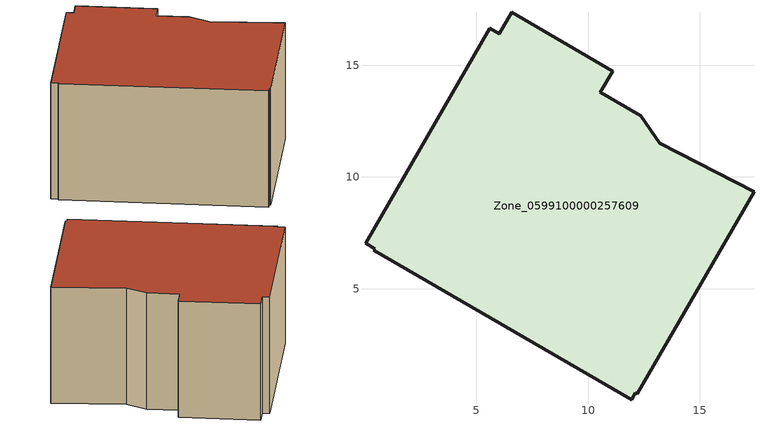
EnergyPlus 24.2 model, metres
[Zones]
Zone_0599100000257609
 floor ground (C_G): 17.43,9.35 12.19,0.3 12.12,0.34 11.95,0.04 0.42,6.72 0.46,6.79 0.04,7.03 5.6,16.67 6.02,16.41 6.58,17.36 11.1,14.74 10.55,13.79 12.36,12.74 13.2,11.52 z3.41
 wall outside (C_F): 5.6,16.67 0.04,7.03 0.46,6.79 0.42,6.72 11.95,0.04 12.12,0.34 12.19,0.3 17.43,9.35 13.2,11.52 12.36,12.74 10.55,13.79 11.1,14.74 6.58,17.36 6.02,16.41 5.6,16.67 z3.41:11.4
 roof outside (C_R): 12.36,12.74 10.55,13.79 11.1,14.74 6.58,17.36 6.02,16.41 5.6,16.67 0.04,7.03 0.46,6.79 0.42,6.72 11.95,0.04 12.12,0.34 12.19,0.3 17.43,9.35 13.2,11.52 z11.4
[BUILDING]
Pand.0599100000257609: North Axis=0; Terrain=City; Loads Convergence Tolerance Value=0.04; Temperature Convergence Tolerance Value=0.4; Solar Distribution=FullExterior; Maximum Number of Warmup Days=25; Minimum Number of Warmup Days=1
[Site:Location]
Rotterdam.The.Hague.AP_ZH_NLD Design_Conditions: Latitude=51.96; Longitude=4.45; Time Zone=1; Elevation=-4.5
[SITE:GROUNDTEMPERATURE:BUILDINGSURFACE]
18, 18, 18, 18, 18, 18, 18, 18, 18, 18, 18, 18
[MATERIAL] Thermal Absorptance=0.9; Solar Absorptance=0.7; Visible Absorptance=0.7
Name | Roughness | Thickness | Conductivity | Density | Specific Heat
G.D.1992-2005 | MediumSmooth | 0.15 | 0.06 | 540 | 1210
F.D.1992-2005 | Rough | 0.3 | 0.12 | 1920 | 840
R.D.1992-2005 | MediumRough | 0.2 | 0.08 | 1500 | 1000
[CONSTRUCTION]
C_G: G.D.1992-2005
C_F: F.D.1992-2005
C_R: R.D.1992-2005
[ZONE]
Zone_0599100000257609: Type=1; Multiplier=1; Ceiling Height=Autocalculate; Volume=Autocalculate; Floor Area=autocalculate; Part of Total Floor Area=Yes
[ZONEINFILTRATION:DESIGNFLOWRATE]
Infil_Zone_0599100000257609: Zone or ZoneList or Space or SpaceList=Zone_0599100000257609; Schedule=AlwaysOn; Design Flow Rate Calculation Method=Flow/Area; Flow Rate per Floor Area=0.0021; Constant Term Coefficient=1; Temperature Term Coefficient=0; Velocity Term Coefficient=0; Velocity Squared Term Coefficient=0
[HVACTEMPLATE:ZONE:IDEALLOADSAIRSYSTEM]
Zone_0599100000257609: Maximum Heating Supply Air Temperature=50; Minimum Cooling Supply Air Temperature=13; Maximum Heating Supply Air Humidity Ratio=0.0156; Minimum Cooling Supply Air Humidity Ratio=0.0077; Heating Limit=NoLimit; Cooling Limit=NoLimit; Dehumidification Control Type=ConstantSensibleHeatRatio; Cooling Sensible Heat Ratio=0.7; Dehumidification Setpoint=60; Humidification Control Type=None; Humidification Setpoint=30; Outdoor Air Method=None; Outdoor Air Flow Rate per Person=0.00944; Outdoor Air Flow Rate per Zone Floor Area=0; Outdoor Air Flow Rate per Zone=0; Demand Controlled Ventilation Type=None; Outdoor Air Economizer Type=NoEconomizer; Heat Recovery Type=None; Sensible Heat Recovery Effectiveness=0.7; Latent Heat Recovery Effectiveness=0.65
[ZONECONTROL:THERMOSTAT]
ThermostatControl_Zone_0599100000257609: Zone or ZoneList=Zone_0599100000257609; Control Type Schedule=DualSetpointControlType; Control 1=Thermostat_Zone_0599100000257609; Temperature Difference Between Cutout And Setpoint=0
[THERMOSTATSETPOINT:DUALSETPOINT]
Thermostat_Zone_0599100000257609: Heating Setpoint Temperature Schedule=HeatingSetpoint_Zone_0599100000257609; Cooling Setpoint Temperature Schedule=CoolingSetpoint_Zone_0599100000257609
[SCHEDULE:COMPACT]
HeatingSetpoint_Zone_0599100000257609: Through: 12/31, For: AllDays, Until: 24:00, 21
CoolingSetpoint_Zone_0599100000257609: Through: 12/31, For: AllDays, Until: 24:00, 24
DualSetpointControlType: Through: 12/31, For: AllDays, Until: 24:00, 4
AlwaysOn: Through: 12/31, For: AllDays, Until: 24:00, 1
